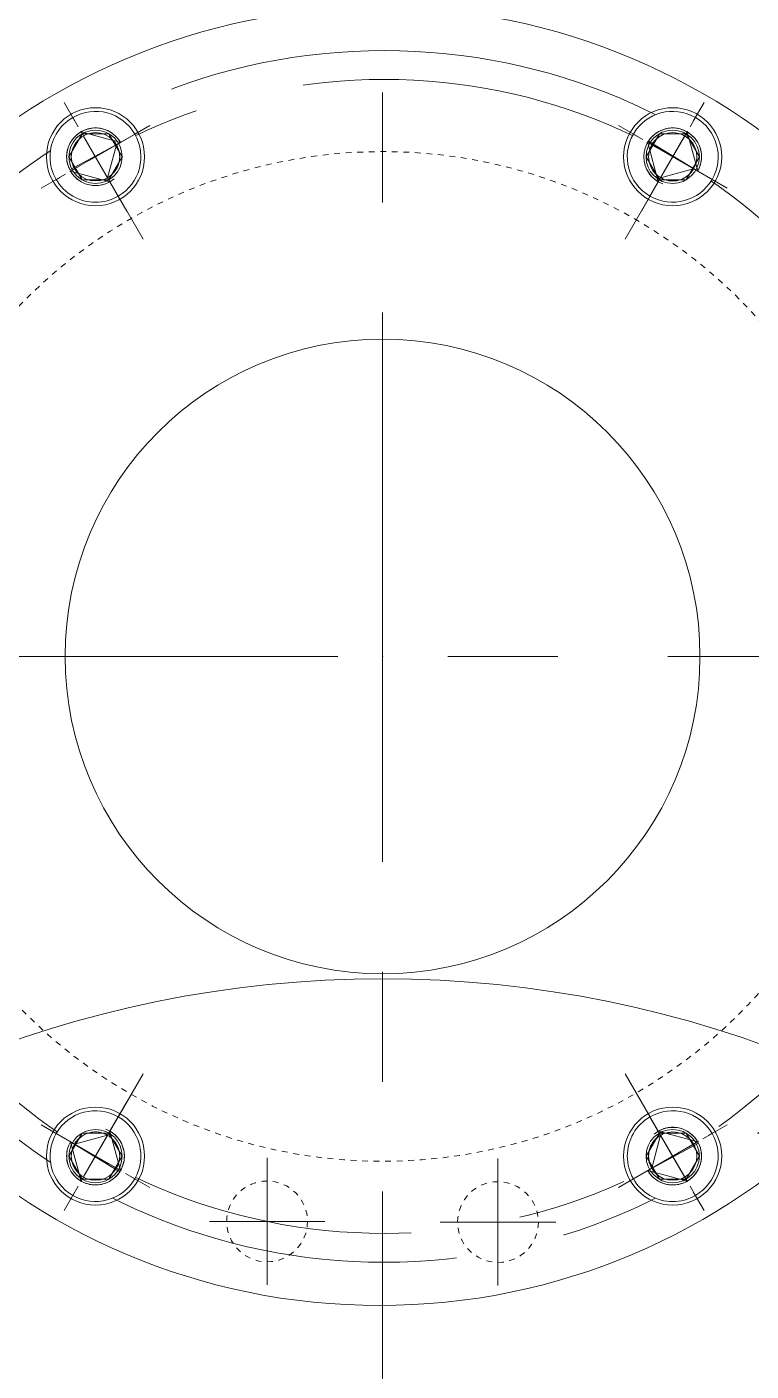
# Model space of a CAD drawing. Header units: inches. Extents: x 0 to 26418, y 0 to 20128.
# Drawn here: x 4001.9 to 4127.4, y 3852.9 to 4085.9 of the extents above; entities that cross this region are included whole.
import ezdxf

# ---------------------------------------------------------------- set-up
doc = ezdxf.new("R2010")
doc.units = ezdxf.units.IN
doc.header["$MEASUREMENT"] = 0
doc.set_wipeout_variables(frame=1)
for name, pattern in [('ACAD_ISO02W100', [15, 12, -3]), ('CENTER', [50.8, 31.75, -6.35, 6.35, -6.35]), ('点画线', [18, 12, -2, 2, -2]), ('虚线', [2, 1, -1])]:
    doc.linetypes.add(name, pattern=pattern)
for name, color, linetype, lineweight in [('CAXA1', 5, 'CENTER', 5), ('EB0', 7, 'Continuous', 5), ('中心线层', 5, 'CENTER', 5), ('细实线层', 7, 'Continuous', 5), ('虚线层', 6, 'ACAD_ISO02W100', 5)]:
    doc.layers.add(name, color=color, linetype=linetype, lineweight=lineweight)

msp = doc.modelspace()

# ---------------------------------------------------------------- linework, layer by layer
at = {"color": 7, "lineweight": 5}
msp.add_circle((4063.51, 3976.79), 55, dxfattribs=at)
for centre, radius, start, end in [((4063.51, 3976.79), 160, 31.3333, 148.6688), ((4063.52, 3726.79), 290, 148.6687, 31.3333)]:
    msp.add_arc(centre, radius, start, end, dxfattribs=at)
msp.add_point((4063.51, 3976.79), dxfattribs=at)
msp.add_point((4063.51, 3976.79), dxfattribs=at)
at = {"layer": 'CAXA1', "linetype": 'CENTER', "lineweight": 5, "ltscale": 3}
for p, q in [((4063.51, 4493.62), (4063.51, 3223.97)), ((4022.03, 4049.1), (4010.53, 4069.02)), ((4022.03, 4049.1), (4010.53, 4069.02)), ((4105.53, 4049.1), (4117.03, 4069.02)), ((4105.53, 4049.1), (4117.03, 4069.02)), ((4665.38, 3976.79), (3469.38, 3976.79)), ((4022.03, 3904.47), (4010.53, 3884.55)), ((4022.03, 3904.47), (4010.53, 3884.55)), ((4105.53, 3904.47), (4117.03, 3884.55)), ((4105.53, 3904.47), (4117.03, 3884.55)), ((4043.51, 3889.86), (4043.51, 3867.86)), ((4043.51, 3868.86), (4043.51, 3888.86)), ((4083.51, 3889.75), (4083.51, 3867.75)), ((4083.51, 3868.75), (4083.51, 3888.75)), ((4033.51, 3878.86), (4053.51, 3878.86)), ((4073.51, 3878.75), (4093.51, 3878.75))]:
    msp.add_line(p, q, dxfattribs=at)
for radius in [565, 105, 100]:
    msp.add_circle((4063.78, 3976.79), radius, dxfattribs=at)
for centre, radius, start, end in [((4063.51, 3976.79), 142.5, 29.0169, 150.3573), ((4063.52, 3726.79), 272.5, 148.6693, 31.3334)]:
    msp.add_arc(centre, radius, start, end, dxfattribs=at)
at = {"layer": '虚线层', "color": 7, "linetype": '虚线', "lineweight": 5}
for centre in [(4043.51, 3878.86), (4083.51, 3878.75)]:
    msp.add_circle(centre, 7, dxfattribs=at)

# ---------------------------------------------------------------- next in the draw order: wipeouts: each hides what was drawn before it
at = {"color": 7, "lineweight": 5}
for points in [[(4020.59, 4067.32), (4020.37, 4067.67), (4020.14, 4068.01), (4019.89, 4068.34), (4019.62, 4068.65), (4019.34, 4068.95), (4019.04, 4069.23), (4018.73, 4069.5), (4018.4, 4069.75), (4018.06, 4069.98), (4017.71, 4070.2), (4017.35, 4070.4), (4016.98, 4070.57), (4016.6, 4070.73), (4016.21, 4070.87), (4015.81, 4070.99), (4015.41, 4071.08), (4015.01, 4071.16), (4014.6, 4071.21), (4014.19, 4071.24), (4013.78, 4071.25), (4013.37, 4071.24), (4012.96, 4071.21), (4012.55, 4071.16), (4012.14, 4071.08), (4011.74, 4070.99), (4011.35, 4070.87), (4010.96, 4070.73), (4010.58, 4070.57), (4010.21, 4070.4), (4009.85, 4070.2), (4017.71, 4056.58), (4018.06, 4056.79), (4018.4, 4057.03), (4018.73, 4057.28), (4019.04, 4057.54), (4019.34, 4057.83), (4019.62, 4058.13), (4019.89, 4058.44), (4020.14, 4058.77), (4020.37, 4059.11), (4020.59, 4059.46), (4020.79, 4059.82), (4020.96, 4060.19), (4021.12, 4060.57), (4021.26, 4060.96), (4021.38, 4061.35), (4021.47, 4061.75), (4021.55, 4062.16), (4021.6, 4062.57), (4021.63, 4062.98), (4021.64, 4063.39), (4021.63, 4063.8), (4021.6, 4064.21), (4021.55, 4064.62), (4021.47, 4065.02), (4021.38, 4065.42), (4021.26, 4065.82), (4021.12, 4066.21), (4020.96, 4066.59), (4020.79, 4066.96), (4020.59, 4067.32), (4006.97, 4059.46), (4007.18, 4059.11), (4007.42, 4058.77), (4007.67, 4058.44), (4007.93, 4058.13), (4008.22, 4057.83), (4008.52, 4057.54), (4008.83, 4057.28), (4009.16, 4057.03), (4009.49, 4056.79), (4009.85, 4056.58), (4010.21, 4056.38), (4010.58, 4056.2), (4010.96, 4056.05), (4011.35, 4055.91), (4011.74, 4055.79), (4012.14, 4055.7), (4012.55, 4055.62), (4012.96, 4055.57), (4013.37, 4055.53), (4013.78, 4055.52), (4014.19, 4055.53), (4014.6, 4055.57), (4015.01, 4055.62), (4015.41, 4055.7), (4015.81, 4055.79), (4016.21, 4055.91), (4016.6, 4056.05), (4016.98, 4056.2), (4017.35, 4056.38), (4017.71, 4056.58), (4009.85, 4070.2), (4009.49, 4069.98), (4009.16, 4069.75), (4008.83, 4069.5), (4008.52, 4069.23), (4008.22, 4068.95), (4007.93, 4068.65), (4007.67, 4068.34), (4007.42, 4068.01), (4007.18, 4067.67), (4006.97, 4067.32), (4006.77, 4066.96), (4006.59, 4066.59), (4006.44, 4066.21), (4006.3, 4065.82), (4006.18, 4065.42), (4006.09, 4065.02), (4006.01, 4064.62), (4005.96, 4064.21), (4005.92, 4063.8), (4005.91, 4063.39), (4005.92, 4062.98), (4005.96, 4062.57), (4006.01, 4062.16), (4006.09, 4061.75), (4006.18, 4061.35), (4006.3, 4060.96), (4006.44, 4060.57), (4006.59, 4060.19), (4006.77, 4059.82)], [(4120.59, 4059.46), (4120.79, 4059.82), (4120.96, 4060.19), (4121.12, 4060.57), (4121.26, 4060.96), (4121.38, 4061.35), (4121.47, 4061.75), (4121.55, 4062.16), (4121.6, 4062.57), (4121.63, 4062.98), (4121.64, 4063.39), (4121.63, 4063.8), (4121.6, 4064.21), (4121.55, 4064.62), (4121.47, 4065.02), (4121.38, 4065.42), (4121.26, 4065.82), (4121.12, 4066.21), (4120.96, 4066.59), (4120.79, 4066.96), (4120.59, 4067.32), (4120.37, 4067.67), (4120.14, 4068.01), (4119.89, 4068.34), (4119.62, 4068.65), (4119.34, 4068.95), (4119.04, 4069.23), (4118.73, 4069.5), (4118.4, 4069.75), (4118.06, 4069.98), (4117.71, 4070.2), (4109.85, 4056.58), (4110.21, 4056.38), (4110.58, 4056.2), (4110.96, 4056.05), (4111.35, 4055.91), (4111.74, 4055.79), (4112.14, 4055.7), (4112.55, 4055.62), (4112.96, 4055.57), (4113.37, 4055.53), (4113.78, 4055.52), (4114.19, 4055.53), (4114.6, 4055.57), (4115.01, 4055.62), (4115.41, 4055.7), (4115.81, 4055.79), (4116.21, 4055.91), (4116.6, 4056.05), (4116.98, 4056.2), (4117.35, 4056.38), (4117.71, 4056.58), (4118.06, 4056.79), (4118.4, 4057.03), (4118.73, 4057.28), (4119.04, 4057.54), (4119.34, 4057.83), (4119.62, 4058.13), (4119.89, 4058.44), (4120.14, 4058.77), (4120.37, 4059.11), (4120.59, 4059.46), (4106.97, 4067.32), (4106.77, 4066.96), (4106.59, 4066.59), (4106.44, 4066.21), (4106.3, 4065.82), (4106.18, 4065.42), (4106.09, 4065.02), (4106.01, 4064.62), (4105.96, 4064.21), (4105.92, 4063.8), (4105.91, 4063.39), (4105.92, 4062.98), (4105.96, 4062.57), (4106.01, 4062.16), (4106.09, 4061.75), (4106.18, 4061.35), (4106.3, 4060.96), (4106.44, 4060.57), (4106.59, 4060.19), (4106.77, 4059.82), (4106.97, 4059.46), (4107.18, 4059.11), (4107.42, 4058.77), (4107.67, 4058.44), (4107.93, 4058.13), (4108.22, 4057.83), (4108.52, 4057.54), (4108.83, 4057.28), (4109.16, 4057.03), (4109.49, 4056.79), (4109.85, 4056.58), (4117.71, 4070.2), (4117.35, 4070.4), (4116.98, 4070.57), (4116.6, 4070.73), (4116.21, 4070.87), (4115.81, 4070.99), (4115.41, 4071.08), (4115.01, 4071.16), (4114.6, 4071.21), (4114.19, 4071.24), (4113.78, 4071.25), (4113.37, 4071.24), (4112.96, 4071.21), (4112.55, 4071.16), (4112.14, 4071.08), (4111.74, 4070.99), (4111.35, 4070.87), (4110.96, 4070.73), (4110.58, 4070.57), (4110.21, 4070.4), (4109.85, 4070.2), (4109.49, 4069.98), (4109.16, 4069.75), (4108.83, 4069.5), (4108.52, 4069.23), (4108.22, 4068.95), (4107.93, 4068.65), (4107.67, 4068.34), (4107.42, 4068.01), (4107.18, 4067.67)], [(4006.97, 3894.12), (4006.77, 3893.75), (4006.59, 3893.38), (4006.44, 3893), (4006.3, 3892.61), (4006.18, 3892.22), (4006.09, 3891.82), (4006.01, 3891.41), (4005.96, 3891.01), (4005.92, 3890.6), (4005.91, 3890.18), (4005.92, 3889.77), (4005.96, 3889.36), (4006.01, 3888.95), (4006.09, 3888.55), (4006.18, 3888.15), (4006.3, 3887.75), (4006.44, 3887.37), (4006.59, 3886.98), (4006.77, 3886.61), (4006.97, 3886.25), (4007.18, 3885.9), (4007.42, 3885.56), (4007.67, 3885.23), (4007.93, 3884.92), (4008.22, 3884.62), (4008.52, 3884.34), (4008.83, 3884.07), (4009.16, 3883.82), (4009.49, 3883.59), (4009.85, 3883.37), (4017.71, 3896.99), (4017.35, 3897.19), (4016.98, 3897.37), (4016.6, 3897.53), (4016.21, 3897.66), (4015.81, 3897.78), (4015.41, 3897.88), (4015.01, 3897.95), (4014.6, 3898.01), (4014.19, 3898.04), (4013.78, 3898.05), (4013.37, 3898.04), (4012.96, 3898.01), (4012.55, 3897.95), (4012.14, 3897.88), (4011.74, 3897.78), (4011.35, 3897.66), (4010.96, 3897.53), (4010.58, 3897.37), (4010.21, 3897.19), (4009.85, 3896.99), (4009.49, 3896.78), (4009.16, 3896.55), (4008.83, 3896.3), (4008.52, 3896.03), (4008.22, 3895.75), (4007.93, 3895.45), (4007.67, 3895.13), (4007.42, 3894.81), (4007.18, 3894.47), (4006.97, 3894.12), (4020.59, 3886.25), (4020.79, 3886.61), (4020.96, 3886.98), (4021.12, 3887.37), (4021.26, 3887.75), (4021.38, 3888.15), (4021.47, 3888.55), (4021.55, 3888.95), (4021.6, 3889.36), (4021.63, 3889.77), (4021.64, 3890.18), (4021.63, 3890.6), (4021.6, 3891.01), (4021.55, 3891.41), (4021.47, 3891.82), (4021.38, 3892.22), (4021.26, 3892.61), (4021.12, 3893), (4020.96, 3893.38), (4020.79, 3893.75), (4020.59, 3894.12), (4020.37, 3894.47), (4020.14, 3894.81), (4019.89, 3895.13), (4019.62, 3895.45), (4019.34, 3895.75), (4019.04, 3896.03), (4018.73, 3896.3), (4018.4, 3896.55), (4018.06, 3896.78), (4017.71, 3896.99), (4009.85, 3883.37), (4010.21, 3883.18), (4010.58, 3883), (4010.96, 3882.84), (4011.35, 3882.7), (4011.74, 3882.59), (4012.14, 3882.49), (4012.55, 3882.42), (4012.96, 3882.36), (4013.37, 3882.33), (4013.78, 3882.32), (4014.19, 3882.33), (4014.6, 3882.36), (4015.01, 3882.42), (4015.41, 3882.49), (4015.81, 3882.59), (4016.21, 3882.7), (4016.6, 3882.84), (4016.98, 3883), (4017.35, 3883.18), (4017.71, 3883.37), (4018.06, 3883.59), (4018.4, 3883.82), (4018.73, 3884.07), (4019.04, 3884.34), (4019.34, 3884.62), (4019.62, 3884.92), (4019.89, 3885.23), (4020.14, 3885.56), (4020.37, 3885.9)], [(4106.97, 3886.25), (4107.18, 3885.9), (4107.42, 3885.56), (4107.67, 3885.23), (4107.93, 3884.92), (4108.22, 3884.62), (4108.52, 3884.34), (4108.83, 3884.07), (4109.16, 3883.82), (4109.49, 3883.59), (4109.85, 3883.37), (4110.21, 3883.18), (4110.58, 3883), (4110.96, 3882.84), (4111.35, 3882.7), (4111.74, 3882.59), (4112.14, 3882.49), (4112.55, 3882.42), (4112.96, 3882.36), (4113.37, 3882.33), (4113.78, 3882.32), (4114.19, 3882.33), (4114.6, 3882.36), (4115.01, 3882.42), (4115.41, 3882.49), (4115.81, 3882.59), (4116.21, 3882.7), (4116.6, 3882.84), (4116.98, 3883), (4117.35, 3883.18), (4117.71, 3883.37), (4109.85, 3896.99), (4109.49, 3896.78), (4109.16, 3896.55), (4108.83, 3896.3), (4108.52, 3896.03), (4108.22, 3895.75), (4107.93, 3895.45), (4107.67, 3895.13), (4107.42, 3894.81), (4107.18, 3894.47), (4106.97, 3894.12), (4106.77, 3893.75), (4106.59, 3893.38), (4106.44, 3893), (4106.3, 3892.61), (4106.18, 3892.22), (4106.09, 3891.82), (4106.01, 3891.41), (4105.96, 3891.01), (4105.92, 3890.6), (4105.91, 3890.18), (4105.92, 3889.77), (4105.96, 3889.36), (4106.01, 3888.95), (4106.09, 3888.55), (4106.18, 3888.15), (4106.3, 3887.75), (4106.44, 3887.37), (4106.59, 3886.98), (4106.77, 3886.61), (4106.97, 3886.25), (4120.59, 3894.12), (4120.37, 3894.47), (4120.14, 3894.81), (4119.89, 3895.13), (4119.62, 3895.45), (4119.34, 3895.75), (4119.04, 3896.03), (4118.73, 3896.3), (4118.4, 3896.55), (4118.06, 3896.78), (4117.71, 3896.99), (4117.35, 3897.19), (4116.98, 3897.37), (4116.6, 3897.53), (4116.21, 3897.66), (4115.81, 3897.78), (4115.41, 3897.88), (4115.01, 3897.95), (4114.6, 3898.01), (4114.19, 3898.04), (4113.78, 3898.05), (4113.37, 3898.04), (4112.96, 3898.01), (4112.55, 3897.95), (4112.14, 3897.88), (4111.74, 3897.78), (4111.35, 3897.66), (4110.96, 3897.53), (4110.58, 3897.37), (4110.21, 3897.19), (4109.85, 3896.99), (4117.71, 3883.37), (4118.06, 3883.59), (4118.4, 3883.82), (4118.73, 3884.07), (4119.04, 3884.34), (4119.34, 3884.62), (4119.62, 3884.92), (4119.89, 3885.23), (4120.14, 3885.56), (4120.37, 3885.9), (4120.59, 3886.25), (4120.79, 3886.61), (4120.96, 3886.98), (4121.12, 3887.37), (4121.26, 3887.75), (4121.38, 3888.15), (4121.47, 3888.55), (4121.55, 3888.95), (4121.6, 3889.36), (4121.63, 3889.77), (4121.64, 3890.18), (4121.63, 3890.6), (4121.6, 3891.01), (4121.55, 3891.41), (4121.47, 3891.82), (4121.38, 3892.22), (4121.26, 3892.61), (4121.12, 3893), (4120.96, 3893.38), (4120.79, 3893.75)]]:
    msp.add_wipeout(points, dxfattribs=at)

# ---------------------------------------------------------------- next in the draw order: linework, layer by layer
for p, q in [((4011.99, 4068.06), (4011.74, 4067.96)), ((4012.23, 4068.14), (4011.99, 4068.06)), ((4012.48, 4068.22), (4012.23, 4068.14)), ((4012.74, 4068.28), (4012.48, 4068.22)), ((4013, 4068.33), (4012.74, 4068.28)), ((4013.26, 4068.36), (4013, 4068.33)), ((4013.52, 4068.38), (4013.26, 4068.36)), ((4013.78, 4068.39), (4013.52, 4068.38)), ((4014.04, 4068.38), (4013.78, 4068.39)), ((4014.3, 4068.36), (4014.04, 4068.38)), ((4014.56, 4068.33), (4014.3, 4068.36)), ((4014.82, 4068.28), (4014.56, 4068.33)), ((4015.07, 4068.22), (4014.82, 4068.28)), ((4015.32, 4068.14), (4015.07, 4068.22)), ((4015.57, 4068.06), (4015.32, 4068.14)), ((4015.81, 4067.96), (4015.57, 4068.06)), ((4111.99, 4068.06), (4111.74, 4067.96)), ((4112.23, 4068.14), (4111.99, 4068.06)), ((4112.48, 4068.22), (4112.23, 4068.14)), ((4112.74, 4068.28), (4112.48, 4068.22)), ((4113, 4068.33), (4112.74, 4068.28)), ((4113.26, 4068.36), (4113, 4068.33)), ((4113.52, 4068.38), (4113.26, 4068.36)), ((4113.78, 4068.39), (4113.52, 4068.38)), ((4114.04, 4068.38), (4113.78, 4068.39)), ((4114.3, 4068.36), (4114.04, 4068.38)), ((4114.56, 4068.33), (4114.3, 4068.36)), ((4114.82, 4068.28), (4114.56, 4068.33)), ((4115.07, 4068.22), (4114.82, 4068.28)), ((4115.32, 4068.14), (4115.07, 4068.22)), ((4115.57, 4068.06), (4115.32, 4068.14)), ((4115.81, 4067.96), (4115.57, 4068.06)), ((4009.32, 4065.66), (4009.21, 4065.42)), ((4009.45, 4065.89), (4009.32, 4065.66)), ((4009.32, 4061.12), (4018.11, 4065.89)), ((4009.58, 4066.11), (4009.45, 4065.89)), ((4009.73, 4066.33), (4009.58, 4066.11)), ((4009.89, 4066.54), (4009.73, 4066.33)), ((4010.06, 4066.73), (4009.89, 4066.54)), ((4010.24, 4066.92), (4010.06, 4066.73)), ((4010.43, 4067.1), (4010.24, 4066.92)), ((4010.63, 4067.27), (4010.43, 4067.1)), ((4010.84, 4067.43), (4010.63, 4067.27)), ((4011.06, 4067.58), (4010.84, 4067.43)), ((4011.28, 4067.72), (4011.06, 4067.58)), ((4011.51, 4067.84), (4011.28, 4067.72)), ((4011.28, 4067.72), (4018.11, 4065.89)), ((4016.28, 4059.06), (4011.28, 4067.72)), ((4011.74, 4067.96), (4011.51, 4067.84)), ((4016.05, 4067.84), (4015.81, 4067.96)), ((4016.28, 4067.72), (4016.05, 4067.84)), ((4016.5, 4067.58), (4016.28, 4067.72)), ((4016.72, 4067.43), (4016.5, 4067.58)), ((4016.92, 4067.27), (4016.72, 4067.43)), ((4017.12, 4067.1), (4016.92, 4067.27)), ((4017.31, 4066.92), (4017.12, 4067.1)), ((4017.49, 4066.73), (4017.31, 4066.92)), ((4018.11, 4065.89), (4017.41, 4065.48)), ((4017.66, 4066.54), (4017.49, 4066.73)), ((4017.82, 4066.33), (4017.66, 4066.54)), ((4017.97, 4066.11), (4017.82, 4066.33)), ((4018.11, 4065.89), (4017.97, 4066.11)), ((4109.32, 4065.66), (4109.21, 4065.42)), ((4109.45, 4065.89), (4109.32, 4065.66)), ((4111.28, 4059.06), (4109.45, 4065.89)), ((4109.73, 4066.33), (4109.58, 4066.11)), ((4109.58, 4066.11), (4118.11, 4060.89)), ((4109.89, 4066.54), (4109.73, 4066.33)), ((4110.06, 4066.73), (4109.89, 4066.54)), ((4110.24, 4066.92), (4110.06, 4066.73)), ((4110.43, 4067.1), (4110.24, 4066.92)), ((4110.63, 4067.27), (4110.43, 4067.1)), ((4110.84, 4067.43), (4110.63, 4067.27)), ((4111.06, 4067.58), (4110.84, 4067.43)), ((4111.28, 4067.72), (4111.06, 4067.58)), ((4111.51, 4067.84), (4111.28, 4067.72)), ((4111.28, 4059.06), (4116.28, 4067.72)), ((4111.74, 4067.96), (4111.51, 4067.84)), ((4116.05, 4067.84), (4115.81, 4067.96)), ((4116.28, 4067.72), (4116.05, 4067.84)), ((4116.5, 4067.58), (4116.28, 4067.72)), ((4116.28, 4067.72), (4118.11, 4060.89)), ((4116.72, 4067.43), (4116.5, 4067.58)), ((4116.92, 4067.27), (4116.72, 4067.43)), ((4117.12, 4067.1), (4116.92, 4067.27)), ((4117.31, 4066.92), (4117.12, 4067.1)), ((4117.49, 4066.73), (4117.31, 4066.92)), ((4117.66, 4066.54), (4117.49, 4066.73)), ((4117.82, 4066.33), (4117.66, 4066.54)), ((4117.97, 4066.11), (4117.82, 4066.33)), ((4118.11, 4065.89), (4117.97, 4066.11)), ((4118.23, 4065.66), (4118.11, 4065.89)), ((4118.35, 4065.42), (4118.23, 4065.66)), ((4008.79, 4063.65), (4008.78, 4063.39)), ((4008.78, 4063.39), (4008.79, 4063.13)), ((4008.81, 4063.91), (4008.79, 4063.65)), ((4008.84, 4064.17), (4008.81, 4063.91)), ((4008.89, 4064.43), (4008.84, 4064.17)), ((4008.95, 4064.68), (4008.89, 4064.43)), ((4009.02, 4064.93), (4008.95, 4064.68)), ((4009.11, 4065.18), (4009.02, 4064.93)), ((4009.21, 4065.42), (4009.11, 4065.18)), ((4017.41, 4065.48), (4015.87, 4059.76)), ((4017.41, 4065.48), (4015.87, 4059.76)), ((4017.51, 4065.29), (4017.41, 4065.48)), ((4017.6, 4065.09), (4017.51, 4065.29)), ((4017.69, 4064.89), (4017.6, 4065.09)), ((4017.76, 4064.68), (4017.69, 4064.89)), ((4017.82, 4064.47), (4017.76, 4064.68)), ((4017.87, 4064.26), (4017.82, 4064.47)), ((4017.91, 4064.04), (4017.87, 4064.26)), ((4017.94, 4063.83), (4017.91, 4064.04)), ((4017.96, 4063.61), (4017.94, 4063.83)), ((4017.97, 4063.39), (4017.96, 4063.61)), ((4017.96, 4063.17), (4017.97, 4063.39)), ((4108.79, 4063.65), (4108.78, 4063.39)), ((4108.78, 4063.39), (4108.79, 4063.13)), ((4108.81, 4063.91), (4108.79, 4063.65)), ((4108.84, 4064.17), (4108.81, 4063.91)), ((4108.89, 4064.43), (4108.84, 4064.17)), ((4108.95, 4064.68), (4108.89, 4064.43)), ((4109.02, 4064.93), (4108.95, 4064.68)), ((4109.11, 4065.18), (4109.02, 4064.93)), ((4109.21, 4065.42), (4109.11, 4065.18)), ((4118.45, 4065.18), (4118.35, 4065.42)), ((4118.53, 4064.93), (4118.45, 4065.18)), ((4118.61, 4064.68), (4118.53, 4064.93)), ((4118.67, 4064.43), (4118.61, 4064.68)), ((4118.72, 4064.17), (4118.67, 4064.43)), ((4118.75, 4063.91), (4118.72, 4064.17)), ((4118.77, 4063.65), (4118.75, 4063.91)), ((4118.78, 4063.39), (4118.77, 4063.65)), ((4118.77, 4063.13), (4118.78, 4063.39)), ((4008.79, 4063.13), (4008.81, 4062.87)), ((4008.81, 4062.87), (4008.84, 4062.61)), ((4008.84, 4062.61), (4008.89, 4062.35)), ((4008.89, 4062.35), (4008.95, 4062.09)), ((4008.95, 4062.09), (4009.02, 4061.84)), ((4009.02, 4061.84), (4009.11, 4061.6)), ((4009.11, 4061.6), (4009.21, 4061.36)), ((4009.21, 4061.36), (4009.32, 4061.12)), ((4017.17, 4060.93), (4017.29, 4061.11)), ((4017.29, 4061.11), (4017.41, 4061.29)), ((4017.41, 4061.29), (4017.51, 4061.49)), ((4017.51, 4061.49), (4017.6, 4061.69)), ((4017.6, 4061.69), (4017.69, 4061.89)), ((4017.69, 4061.89), (4017.76, 4062.09)), ((4017.76, 4062.09), (4017.82, 4062.3)), ((4017.82, 4062.3), (4017.87, 4062.52)), ((4017.87, 4062.52), (4017.91, 4062.73)), ((4017.91, 4062.73), (4017.94, 4062.95)), ((4017.94, 4062.95), (4017.96, 4063.17)), ((4108.79, 4063.13), (4108.81, 4062.87)), ((4108.81, 4062.87), (4108.84, 4062.61)), ((4108.84, 4062.61), (4108.89, 4062.35)), ((4108.89, 4062.35), (4108.95, 4062.09)), ((4108.95, 4062.09), (4109.02, 4061.84)), ((4109.02, 4061.84), (4109.11, 4061.6)), ((4109.11, 4061.6), (4109.21, 4061.36)), ((4109.21, 4061.36), (4109.32, 4061.12)), ((4109.32, 4061.12), (4109.45, 4060.89)), ((4117.41, 4061.29), (4111.68, 4059.76)), ((4117.41, 4061.29), (4111.68, 4059.76)), ((4117.17, 4060.93), (4117.29, 4061.11)), ((4117.29, 4061.11), (4117.41, 4061.29)), ((4118.11, 4060.89), (4117.41, 4061.29)), ((4118.11, 4060.89), (4118.23, 4061.12)), ((4118.23, 4061.12), (4118.35, 4061.36)), ((4118.35, 4061.36), (4118.45, 4061.6)), ((4118.45, 4061.6), (4118.53, 4061.84)), ((4118.53, 4061.84), (4118.61, 4062.09)), ((4118.61, 4062.09), (4118.67, 4062.35)), ((4118.67, 4062.35), (4118.72, 4062.61)), ((4118.72, 4062.61), (4118.75, 4062.87)), ((4118.75, 4062.87), (4118.77, 4063.13)), ((4016.28, 4059.06), (4009.45, 4060.89)), ((4009.45, 4060.89), (4009.58, 4060.67)), ((4009.58, 4060.67), (4009.73, 4060.45)), ((4009.73, 4060.45), (4009.89, 4060.24)), ((4009.89, 4060.24), (4010.06, 4060.04)), ((4010.06, 4060.04), (4010.24, 4059.85)), ((4010.24, 4059.85), (4010.43, 4059.67)), ((4010.43, 4059.67), (4010.63, 4059.5)), ((4010.63, 4059.5), (4010.84, 4059.34)), ((4010.84, 4059.34), (4011.06, 4059.2)), ((4011.06, 4059.2), (4011.28, 4059.06)), ((4011.28, 4059.06), (4011.51, 4058.93)), ((4011.51, 4058.93), (4011.74, 4058.82)), ((4011.74, 4058.82), (4011.99, 4058.72)), ((4011.99, 4058.72), (4012.23, 4058.63)), ((4015.32, 4058.63), (4015.57, 4058.72)), ((4015.57, 4058.72), (4015.81, 4058.82)), ((4015.81, 4058.82), (4016.05, 4058.93)), ((4015.87, 4059.76), (4016.06, 4059.88)), ((4015.87, 4059.76), (4016.28, 4059.06)), ((4016.05, 4058.93), (4016.28, 4059.06)), ((4016.06, 4059.88), (4016.24, 4060)), ((4016.24, 4060), (4016.41, 4060.13)), ((4016.41, 4060.13), (4016.58, 4060.28)), ((4016.58, 4060.28), (4016.74, 4060.43)), ((4016.74, 4060.43), (4016.89, 4060.59)), ((4016.89, 4060.59), (4017.03, 4060.75)), ((4017.03, 4060.75), (4017.17, 4060.93)), ((4109.45, 4060.89), (4109.58, 4060.67)), ((4109.58, 4060.67), (4109.73, 4060.45)), ((4109.73, 4060.45), (4109.89, 4060.24)), ((4109.89, 4060.24), (4110.06, 4060.04)), ((4110.06, 4060.04), (4110.24, 4059.85)), ((4110.24, 4059.85), (4110.43, 4059.67)), ((4110.43, 4059.67), (4110.63, 4059.5)), ((4110.63, 4059.5), (4110.84, 4059.34)), ((4110.84, 4059.34), (4111.06, 4059.2)), ((4111.06, 4059.2), (4111.28, 4059.06)), ((4111.68, 4059.76), (4111.28, 4059.06)), ((4111.68, 4059.76), (4111.88, 4059.66)), ((4111.88, 4059.66), (4112.07, 4059.56)), ((4112.07, 4059.56), (4112.28, 4059.48)), ((4112.28, 4059.48), (4112.48, 4059.41)), ((4112.48, 4059.41), (4112.69, 4059.34)), ((4112.69, 4059.34), (4112.91, 4059.29)), ((4112.91, 4059.29), (4113.12, 4059.25)), ((4113.12, 4059.25), (4113.34, 4059.22)), ((4113.34, 4059.22), (4113.56, 4059.21)), ((4113.56, 4059.21), (4113.78, 4059.2)), ((4113.78, 4059.2), (4114, 4059.21)), ((4114, 4059.21), (4114.22, 4059.22)), ((4114.22, 4059.22), (4114.43, 4059.25)), ((4114.43, 4059.25), (4114.65, 4059.29)), ((4114.65, 4059.29), (4114.86, 4059.34)), ((4114.86, 4059.34), (4115.07, 4059.41)), ((4115.07, 4059.41), (4115.28, 4059.48)), ((4115.28, 4059.48), (4115.48, 4059.56)), ((4115.48, 4059.56), (4115.68, 4059.66)), ((4115.68, 4059.66), (4115.87, 4059.76)), ((4115.87, 4059.76), (4116.06, 4059.88)), ((4116.06, 4059.88), (4116.24, 4060)), ((4116.24, 4060), (4116.41, 4060.13)), ((4116.41, 4060.13), (4116.58, 4060.28)), ((4116.58, 4060.28), (4116.74, 4060.43)), ((4116.74, 4060.43), (4116.89, 4060.59)), ((4116.89, 4060.59), (4117.03, 4060.75)), ((4117.03, 4060.75), (4117.17, 4060.93)), ((4012.23, 4058.63), (4012.48, 4058.56)), ((4012.48, 4058.56), (4012.74, 4058.5)), ((4012.74, 4058.5), (4013, 4058.45)), ((4013, 4058.45), (4013.26, 4058.42)), ((4013.26, 4058.42), (4013.52, 4058.4)), ((4013.52, 4058.4), (4013.78, 4058.39)), ((4013.78, 4058.39), (4014.04, 4058.4)), ((4014.04, 4058.4), (4014.3, 4058.42)), ((4014.3, 4058.42), (4014.56, 4058.45)), ((4014.56, 4058.45), (4014.82, 4058.5)), ((4014.82, 4058.5), (4015.07, 4058.56)), ((4015.07, 4058.56), (4015.32, 4058.63)), ((4010.15, 3892.28), (4015.87, 3893.81)), ((4010.15, 3892.28), (4015.87, 3893.81)), ((4010.98, 3893.3), (4010.82, 3893.15)), ((4011.14, 3893.44), (4010.98, 3893.3)), ((4011.32, 3893.57), (4011.14, 3893.44)), ((4016.28, 3894.51), (4011.28, 3885.85)), ((4011.5, 3893.7), (4011.32, 3893.57)), ((4011.68, 3893.81), (4011.5, 3893.7)), ((4011.88, 3893.92), (4011.68, 3893.81)), ((4012.07, 3894.01), (4011.88, 3893.92)), ((4012.28, 3894.09), (4012.07, 3894.01)), ((4012.48, 3894.17), (4012.28, 3894.09)), ((4012.69, 3894.23), (4012.48, 3894.17)), ((4012.91, 3894.28), (4012.69, 3894.23)), ((4013.12, 3894.32), (4012.91, 3894.28)), ((4013.34, 3894.35), (4013.12, 3894.32)), ((4013.56, 3894.37), (4013.34, 3894.35)), ((4013.78, 3894.37), (4013.56, 3894.37)), ((4014, 3894.37), (4013.78, 3894.37)), ((4014.22, 3894.35), (4014, 3894.37)), ((4014.43, 3894.32), (4014.22, 3894.35)), ((4014.65, 3894.28), (4014.43, 3894.32)), ((4014.86, 3894.23), (4014.65, 3894.28)), ((4015.07, 3894.17), (4014.86, 3894.23)), ((4015.28, 3894.09), (4015.07, 3894.17)), ((4015.48, 3894.01), (4015.28, 3894.09)), ((4015.68, 3893.92), (4015.48, 3894.01)), ((4015.87, 3893.81), (4015.68, 3893.92)), ((4015.87, 3893.81), (4016.28, 3894.51)), ((4016.28, 3894.51), (4018.11, 3887.68)), ((4016.5, 3894.38), (4016.28, 3894.51)), ((4016.72, 3894.23), (4016.5, 3894.38)), ((4016.92, 3894.07), (4016.72, 3894.23)), ((4017.12, 3893.9), (4016.92, 3894.07)), ((4017.31, 3893.72), (4017.12, 3893.9)), ((4017.49, 3893.53), (4017.31, 3893.72)), ((4017.66, 3893.33), (4017.49, 3893.53)), ((4017.82, 3893.12), (4017.66, 3893.33)), ((4110.15, 3888.09), (4111.68, 3893.81)), ((4110.15, 3888.09), (4111.68, 3893.81)), ((4110.98, 3893.3), (4110.82, 3893.15)), ((4111.14, 3893.44), (4110.98, 3893.3)), ((4111.32, 3893.57), (4111.14, 3893.44)), ((4111.51, 3894.64), (4111.28, 3894.51)), ((4111.68, 3893.81), (4111.28, 3894.51)), ((4111.28, 3894.51), (4118.11, 3892.68)), ((4111.28, 3894.51), (4116.28, 3885.85)), ((4111.5, 3893.7), (4111.32, 3893.57)), ((4111.68, 3893.81), (4111.5, 3893.7)), ((4111.74, 3894.75), (4111.51, 3894.64)), ((4111.99, 3894.85), (4111.74, 3894.75)), ((4112.23, 3894.94), (4111.99, 3894.85)), ((4112.48, 3895.01), (4112.23, 3894.94)), ((4112.74, 3895.07), (4112.48, 3895.01)), ((4113, 3895.12), (4112.74, 3895.07)), ((4113.26, 3895.16), (4113, 3895.12)), ((4113.52, 3895.18), (4113.26, 3895.16)), ((4113.78, 3895.18), (4113.52, 3895.18)), ((4114.04, 3895.18), (4113.78, 3895.18)), ((4114.3, 3895.16), (4114.04, 3895.18)), ((4114.56, 3895.12), (4114.3, 3895.16)), ((4114.82, 3895.07), (4114.56, 3895.12)), ((4115.07, 3895.01), (4114.82, 3895.07)), ((4115.32, 3894.94), (4115.07, 3895.01)), ((4115.57, 3894.85), (4115.32, 3894.94)), ((4115.81, 3894.75), (4115.57, 3894.85)), ((4116.05, 3894.64), (4115.81, 3894.75)), ((4116.28, 3894.51), (4116.05, 3894.64)), ((4116.5, 3894.38), (4116.28, 3894.51)), ((4116.72, 3894.23), (4116.5, 3894.38)), ((4116.92, 3894.07), (4116.72, 3894.23)), ((4117.12, 3893.9), (4116.92, 3894.07)), ((4117.31, 3893.72), (4117.12, 3893.9)), ((4117.49, 3893.53), (4117.31, 3893.72)), ((4117.66, 3893.33), (4117.49, 3893.53)), ((4117.82, 3893.12), (4117.66, 3893.33)), ((4008.84, 3890.97), (4008.81, 3890.71)), ((4008.89, 3891.22), (4008.84, 3890.97)), ((4008.95, 3891.48), (4008.89, 3891.22)), ((4009.02, 3891.73), (4008.95, 3891.48)), ((4009.11, 3891.98), (4009.02, 3891.73)), ((4009.21, 3892.22), (4009.11, 3891.98)), ((4009.32, 3892.45), (4009.21, 3892.22)), ((4009.45, 3892.68), (4009.32, 3892.45)), ((4011.28, 3885.85), (4009.45, 3892.68)), ((4009.45, 3892.68), (4010.15, 3892.28)), ((4017.97, 3887.46), (4009.45, 3892.68)), ((4010.27, 3892.46), (4010.15, 3892.28)), ((4010.39, 3892.65), (4010.27, 3892.46)), ((4010.52, 3892.82), (4010.39, 3892.65)), ((4010.67, 3892.99), (4010.52, 3892.82)), ((4010.82, 3893.15), (4010.67, 3892.99)), ((4017.97, 3892.91), (4017.82, 3893.12)), ((4018.11, 3892.68), (4017.97, 3892.91)), ((4018.23, 3892.45), (4018.11, 3892.68)), ((4018.35, 3892.22), (4018.23, 3892.45)), ((4018.45, 3891.98), (4018.35, 3892.22)), ((4018.53, 3891.73), (4018.45, 3891.98)), ((4018.61, 3891.48), (4018.53, 3891.73)), ((4018.67, 3891.22), (4018.61, 3891.48)), ((4018.72, 3890.97), (4018.67, 3891.22)), ((4018.75, 3890.71), (4018.72, 3890.97)), ((4118.23, 3892.45), (4109.45, 3887.68)), ((4109.68, 3891.05), (4109.64, 3890.84)), ((4109.73, 3891.27), (4109.68, 3891.05)), ((4109.8, 3891.48), (4109.73, 3891.27)), ((4109.87, 3891.68), (4109.8, 3891.48)), ((4109.95, 3891.89), (4109.87, 3891.68)), ((4110.05, 3892.08), (4109.95, 3891.89)), ((4110.15, 3892.28), (4110.05, 3892.08)), ((4110.27, 3892.46), (4110.15, 3892.28)), ((4110.39, 3892.65), (4110.27, 3892.46)), ((4110.52, 3892.82), (4110.39, 3892.65)), ((4110.67, 3892.99), (4110.52, 3892.82)), ((4110.82, 3893.15), (4110.67, 3892.99)), ((4117.97, 3892.91), (4117.82, 3893.12)), ((4118.11, 3892.68), (4117.97, 3892.91)), ((4118.35, 3892.22), (4118.23, 3892.45)), ((4118.45, 3891.98), (4118.35, 3892.22)), ((4118.53, 3891.73), (4118.45, 3891.98)), ((4118.61, 3891.48), (4118.53, 3891.73)), ((4118.67, 3891.22), (4118.61, 3891.48)), ((4118.72, 3890.97), (4118.67, 3891.22)), ((4118.75, 3890.71), (4118.72, 3890.97)), ((4008.79, 3890.45), (4008.78, 3890.18)), ((4008.78, 3890.18), (4008.79, 3889.92)), ((4008.81, 3890.71), (4008.79, 3890.45)), ((4008.79, 3889.92), (4008.81, 3889.66)), ((4008.81, 3889.66), (4008.84, 3889.4)), ((4008.84, 3889.4), (4008.89, 3889.14)), ((4008.89, 3889.14), (4008.95, 3888.89)), ((4008.95, 3888.89), (4009.02, 3888.64)), ((4009.02, 3888.64), (4009.11, 3888.39)), ((4018.45, 3888.39), (4018.53, 3888.64)), ((4018.53, 3888.64), (4018.61, 3888.89)), ((4018.61, 3888.89), (4018.67, 3889.14)), ((4018.67, 3889.14), (4018.72, 3889.4)), ((4018.72, 3889.4), (4018.75, 3889.66)), ((4018.77, 3890.45), (4018.75, 3890.71)), ((4018.75, 3889.66), (4018.77, 3889.92)), ((4018.78, 3890.18), (4018.77, 3890.45)), ((4018.77, 3889.92), (4018.78, 3890.18)), ((4109.6, 3890.4), (4109.59, 3890.18)), ((4109.59, 3890.18), (4109.6, 3889.96)), ((4109.61, 3890.62), (4109.6, 3890.4)), ((4109.6, 3889.96), (4109.61, 3889.75)), ((4109.64, 3890.84), (4109.61, 3890.62)), ((4109.61, 3889.75), (4109.64, 3889.53)), ((4109.64, 3889.53), (4109.68, 3889.31)), ((4109.68, 3889.31), (4109.73, 3889.1)), ((4109.73, 3889.1), (4109.8, 3888.89)), ((4109.8, 3888.89), (4109.87, 3888.68)), ((4109.87, 3888.68), (4109.95, 3888.48)), ((4118.45, 3888.39), (4118.53, 3888.64)), ((4118.53, 3888.64), (4118.61, 3888.89)), ((4118.61, 3888.89), (4118.67, 3889.14)), ((4118.67, 3889.14), (4118.72, 3889.4)), ((4118.72, 3889.4), (4118.75, 3889.66)), ((4118.77, 3890.45), (4118.75, 3890.71)), ((4118.75, 3889.66), (4118.77, 3889.92)), ((4118.78, 3890.18), (4118.77, 3890.45)), ((4118.77, 3889.92), (4118.78, 3890.18)), ((4009.11, 3888.39), (4009.21, 3888.15)), ((4009.21, 3888.15), (4009.32, 3887.91)), ((4009.32, 3887.91), (4009.45, 3887.68)), ((4009.45, 3887.68), (4009.58, 3887.46)), ((4009.58, 3887.46), (4009.73, 3887.24)), ((4009.73, 3887.24), (4009.89, 3887.04)), ((4009.89, 3887.04), (4010.06, 3886.84)), ((4010.06, 3886.84), (4010.24, 3886.65)), ((4010.24, 3886.65), (4010.43, 3886.47)), ((4010.43, 3886.47), (4010.63, 3886.3)), ((4010.63, 3886.3), (4010.84, 3886.14)), ((4016.72, 3886.14), (4016.92, 3886.3)), ((4016.92, 3886.3), (4017.12, 3886.47)), ((4017.12, 3886.47), (4017.31, 3886.65)), ((4017.31, 3886.65), (4017.49, 3886.84)), ((4017.49, 3886.84), (4017.66, 3887.04)), ((4017.66, 3887.04), (4017.82, 3887.24)), ((4017.82, 3887.24), (4017.97, 3887.46)), ((4018.11, 3887.68), (4018.23, 3887.91)), ((4018.23, 3887.91), (4018.35, 3888.15)), ((4018.35, 3888.15), (4018.45, 3888.39)), ((4109.45, 3887.68), (4110.15, 3888.09)), ((4109.45, 3887.68), (4109.58, 3887.46)), ((4116.28, 3885.85), (4109.45, 3887.68)), ((4109.58, 3887.46), (4109.73, 3887.24)), ((4109.73, 3887.24), (4109.89, 3887.04)), ((4109.89, 3887.04), (4110.06, 3886.84)), ((4109.95, 3888.48), (4110.05, 3888.28)), ((4110.05, 3888.28), (4110.15, 3888.09)), ((4110.06, 3886.84), (4110.24, 3886.65)), ((4110.24, 3886.65), (4110.43, 3886.47)), ((4110.43, 3886.47), (4110.63, 3886.3)), ((4110.63, 3886.3), (4110.84, 3886.14)), ((4116.72, 3886.14), (4116.92, 3886.3)), ((4116.92, 3886.3), (4117.12, 3886.47)), ((4117.12, 3886.47), (4117.31, 3886.65)), ((4117.31, 3886.65), (4117.49, 3886.84)), ((4117.49, 3886.84), (4117.66, 3887.04)), ((4117.66, 3887.04), (4117.82, 3887.24)), ((4117.82, 3887.24), (4117.97, 3887.46)), ((4117.97, 3887.46), (4118.11, 3887.68)), ((4118.11, 3887.68), (4118.23, 3887.91)), ((4118.23, 3887.91), (4118.35, 3888.15)), ((4118.35, 3888.15), (4118.45, 3888.39)), ((4010.84, 3886.14), (4011.06, 3885.99)), ((4011.06, 3885.99), (4011.28, 3885.85)), ((4011.28, 3885.85), (4011.51, 3885.73)), ((4011.51, 3885.73), (4011.74, 3885.62)), ((4011.74, 3885.62), (4011.99, 3885.52)), ((4011.99, 3885.52), (4012.23, 3885.43)), ((4012.23, 3885.43), (4012.48, 3885.35)), ((4012.48, 3885.35), (4012.74, 3885.29)), ((4012.74, 3885.29), (4013, 3885.25)), ((4013, 3885.25), (4013.26, 3885.21)), ((4013.26, 3885.21), (4013.52, 3885.19)), ((4013.52, 3885.19), (4013.78, 3885.18)), ((4013.78, 3885.18), (4014.04, 3885.19)), ((4014.04, 3885.19), (4014.3, 3885.21)), ((4014.3, 3885.21), (4014.56, 3885.25)), ((4014.56, 3885.25), (4014.82, 3885.29)), ((4014.82, 3885.29), (4015.07, 3885.35)), ((4015.07, 3885.35), (4015.32, 3885.43)), ((4015.32, 3885.43), (4015.57, 3885.52)), ((4015.57, 3885.52), (4015.81, 3885.62)), ((4015.81, 3885.62), (4016.05, 3885.73)), ((4016.05, 3885.73), (4016.28, 3885.85)), ((4016.28, 3885.85), (4016.5, 3885.99)), ((4016.5, 3885.99), (4016.72, 3886.14)), ((4110.84, 3886.14), (4111.06, 3885.99)), ((4111.06, 3885.99), (4111.28, 3885.85)), ((4111.28, 3885.85), (4111.51, 3885.73)), ((4111.51, 3885.73), (4111.74, 3885.62)), ((4111.74, 3885.62), (4111.99, 3885.52)), ((4111.99, 3885.52), (4112.23, 3885.43)), ((4112.23, 3885.43), (4112.48, 3885.35)), ((4112.48, 3885.35), (4112.74, 3885.29)), ((4112.74, 3885.29), (4113, 3885.25)), ((4113, 3885.25), (4113.26, 3885.21)), ((4113.26, 3885.21), (4113.52, 3885.19)), ((4113.52, 3885.19), (4113.78, 3885.18)), ((4113.78, 3885.18), (4114.04, 3885.19)), ((4114.04, 3885.19), (4114.3, 3885.21)), ((4114.3, 3885.21), (4114.56, 3885.25)), ((4114.56, 3885.25), (4114.82, 3885.29)), ((4114.82, 3885.29), (4115.07, 3885.35)), ((4115.07, 3885.35), (4115.32, 3885.43)), ((4115.32, 3885.43), (4115.57, 3885.52)), ((4115.57, 3885.52), (4115.81, 3885.62)), ((4115.81, 3885.62), (4116.05, 3885.73)), ((4116.05, 3885.73), (4116.28, 3885.85)), ((4116.28, 3885.85), (4116.5, 3885.99)), ((4116.5, 3885.99), (4116.72, 3886.14))]:
    msp.add_line(p, q, dxfattribs=at)
for centre, radius in [((4063.52, 3726.75), 386.26), ((4062.98, 3976.79), 112.5), ((4013.78, 4063.39), 8.5), ((4113.78, 4063.39), 8.5), ((4013.78, 4063.39), 4.19), ((4113.78, 4063.39), 4.19), ((4063.52, 3726.75), 194.17), ((4013.78, 3890.18), 8.5), ((4113.78, 3890.18), 8.5), ((4013.78, 3890.18), 4.19), ((4113.78, 3890.18), 4.19)]:
    msp.add_circle(centre, radius, dxfattribs=at)
for centre, radius, start, end in [((4063.78, 3976.79), 582.5, 301.35579, 238.58501), ((4063.25, 3976.79), 546, 303.5084, 236.556)]:
    msp.add_arc(centre, radius, start, end, dxfattribs=at)
msp.add_open_spline([(4478.58, 4391.59), (4443.49, 4429.16), (4363.33, 4496.48), (4220.7, 4564.04), (4063.25, 4591.2), (3902.94, 4574.79), (3750.86, 4517.6), (3617.58, 4422.13), (3512.8, 4294.15), (3444.25, 4142.25), (3415.61, 3976.34), (3435.07, 3807.87), (3495.96, 3648.67), (3597.19, 3509.91), (3731.64, 3401.31), (3890.72, 3330.93), (4063.7, 3303.42), (4238.96, 3322.51), (4404.48, 3386.32), (4548.54, 3491.77), (4661.39, 3631.55), (4734.59, 3796.86), (4752.87, 3916.58), (4754.54, 3976.52)], degree=3, knots=[0, 0, 0, 0, 6187.666026, 12450.355458, 18783.77638, 25175.55398, 31622.065679, 38124.713595, 44683.237858, 51298.550922, 57973.870728, 64697.019294, 71462.748657, 78273.501796, 85129.278897, 92030.080145, 98977.285843, 105969.701152, 113006.622999, 120087.951186, 127214.495945, 134386.492849, 141603.663266, 141603.663266, 141603.663266, 141603.663266], dxfattribs=at)
at = {"layer": 'CAXA1', "linetype": 'CENTER', "lineweight": 5, "ltscale": 3}
msp.add_circle((4063.78, 3976.79), 540, dxfattribs=at)
at = {"layer": 'EB0', "color": 7, "lineweight": 5}
for p, q in [((4011.47, 4067.39), (4009.16, 4063.39)), ((4011.47, 4067.39), (4009.16, 4063.39)), ((4011.47, 4067.39), (4016.09, 4067.39)), ((4018.4, 4063.39), (4016.09, 4067.39)), ((4109.16, 4063.39), (4111.47, 4067.39)), ((4116.09, 4067.39), (4111.47, 4067.39)), ((4116.09, 4067.39), (4111.47, 4067.39)), ((4116.09, 4067.39), (4118.4, 4063.39)), ((4011.47, 4059.39), (4009.16, 4063.39)), ((4016.09, 4059.39), (4018.4, 4063.39)), ((4111.47, 4059.39), (4109.16, 4063.39)), ((4116.09, 4059.39), (4118.4, 4063.39)), ((4016.09, 4059.39), (4011.47, 4059.39)), ((4111.47, 4059.39), (4116.09, 4059.39)), ((4011.47, 3894.18), (4009.16, 3890.18)), ((4016.09, 3894.18), (4011.47, 3894.18)), ((4016.09, 3894.18), (4018.4, 3890.18)), ((4111.47, 3894.18), (4109.16, 3890.18)), ((4111.47, 3894.18), (4116.09, 3894.18)), ((4116.09, 3894.18), (4118.4, 3890.18)), ((4011.47, 3886.18), (4009.16, 3890.18)), ((4018.4, 3890.18), (4016.09, 3886.18)), ((4109.16, 3890.18), (4111.47, 3886.18)), ((4116.09, 3886.18), (4118.4, 3890.18)), ((4116.09, 3886.18), (4118.4, 3890.18)), ((4011.47, 3886.18), (4016.09, 3886.18)), ((4011.47, 3886.18), (4016.09, 3886.18)), ((4116.09, 3886.18), (4111.47, 3886.18))]:
    msp.add_line(p, q, dxfattribs=at)
for centre in [(4013.78, 4063.39), (4113.78, 4063.39), (4013.78, 3890.18), (4113.78, 3890.18)]:
    msp.add_circle(centre, 4.62, dxfattribs=at)
for centre, start, end in [((4013.78, 4063.39), 300, 120), ((4113.78, 4063.39), 60, 240), ((4013.78, 4063.39), 120, 300), ((4113.78, 4063.39), 240, 60), ((4013.78, 3890.18), 60, 240), ((4113.78, 3890.18), 300, 120), ((4013.78, 3890.18), 240, 60), ((4113.78, 3890.18), 120, 300)]:
    msp.add_arc(centre, 7.87, start, end, dxfattribs=at)
at = {"layer": '中心线层', "color": 7, "linetype": '点画线', "lineweight": 5}
for p, q in [((4019.21, 4053.98), (4008.35, 4072.8)), ((4108.35, 4053.98), (4119.21, 4072.8)), ((4017.78, 4056.46), (4009.78, 4070.32)), ((4109.78, 4056.46), (4117.78, 4070.32)), ((4023.19, 4068.82), (4004.37, 4057.96)), ((4123.19, 4057.96), (4104.37, 4068.82)), ((4020.71, 4067.39), (4006.85, 4059.39)), ((4120.71, 4059.39), (4106.85, 4067.39)), ((4019.21, 3899.59), (4008.35, 3880.77)), ((4108.35, 3899.59), (4119.21, 3880.77)), ((4004.37, 3895.62), (4023.19, 3884.75)), ((4017.78, 3897.11), (4009.78, 3883.26)), ((4104.37, 3884.75), (4123.19, 3895.62)), ((4109.78, 3897.11), (4117.78, 3883.26)), ((4006.85, 3894.18), (4020.71, 3886.18)), ((4106.85, 3886.18), (4120.71, 3894.18))]:
    msp.add_line(p, q, dxfattribs=at)
at = {"layer": '细实线层', "color": 7, "lineweight": 5}
for centre, start, end in [((4013.78, 4063.39), 30, 310), ((4113.78, 4063.39), 330, 250), ((4013.78, 3890.18), 150, 70), ((4113.78, 3890.18), 210, 130)]:
    msp.add_arc(centre, 5, start, end, dxfattribs=at)
at = {"layer": '虚线层', "color": 7, "linetype": '虚线', "lineweight": 5}
msp.add_circle((4063.51, 3976.79), 87.5, dxfattribs=at)

doc.saveas('drawing.dxf')
